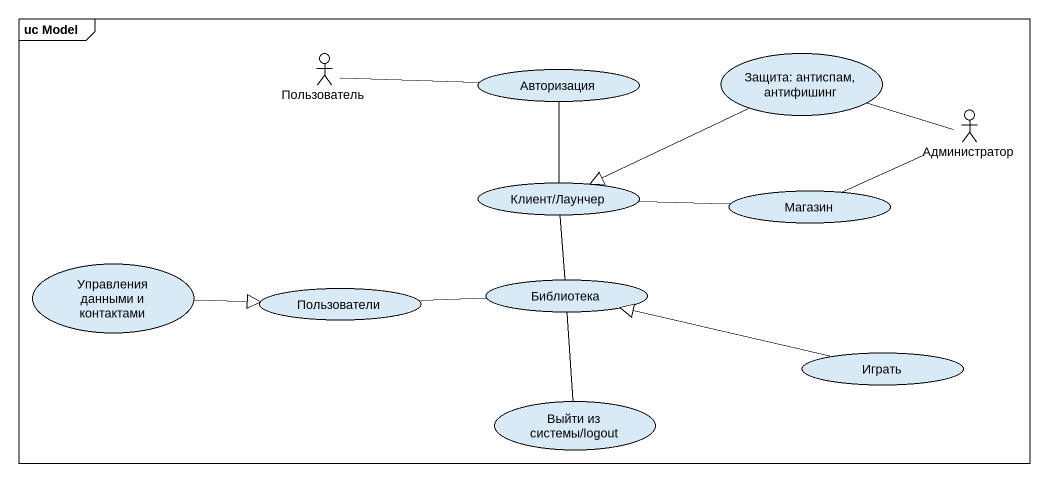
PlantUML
@startuml
mainframe uc Model
actor Пользователь
usecase Авторизация
usecase "Защита: антиспам, антифишинг" as Защита_антиспам_антифишинг
actor Администратор
usecase "Клиент/Лаунчер" as Клиент_Лаунчер
usecase Магазин
usecase "Управления данными и контактами" as Управления_данными_и
usecase Пользователи
usecase Библиотека
usecase Играть
usecase "Выйти из системы/logout" as Выйти_из_системы_logout
Пользователь -right- Авторизация
Авторизация -- Клиент_Лаунчер
Защита_антиспам_антифишинг -left-|> Клиент_Лаунчер
Администратор -left- Защита_антиспам_антифишинг
Администратор -left- Магазин
Клиент_Лаунчер -right- Магазин
Клиент_Лаунчер -- Библиотека
Управления_данными_и -right-|> Пользователи
Библиотека -left- Пользователи
Библиотека -- Выйти_из_системы_logout
Играть -left-|> Библиотека
@enduml
